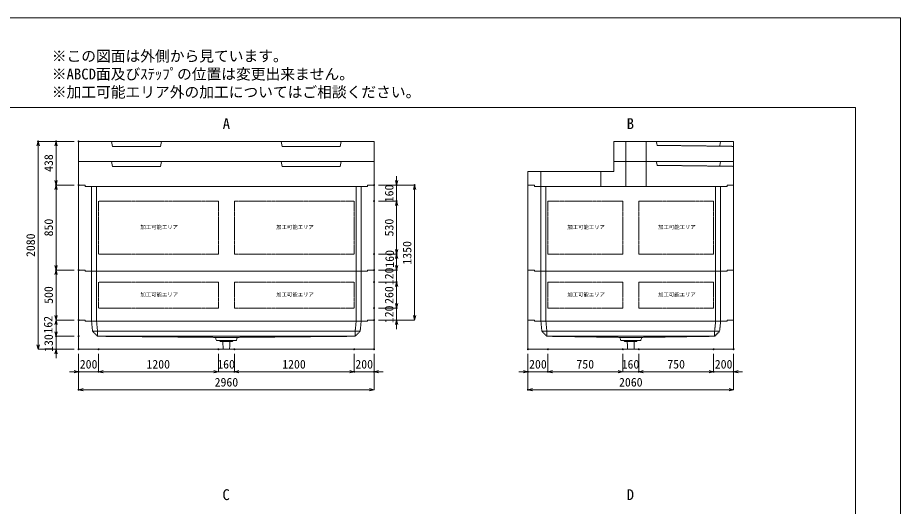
# Model space of a CAD drawing. Units: millimetres, scale not verified. Extents: x -6682 to 6682, y -4725 to 4725.
# Drawn here: x -2158 to 6682, y -164 to 4725 of the extents above; entities that cross this region are included whole.
import ezdxf
from ezdxf.enums import TextEntityAlignment as Align

# ---------------------------------------------------------------- set-up
doc = ezdxf.new("R2010")
doc.units = ezdxf.units.MM
doc.header["$LTSCALE"] = 20
doc.header["$PDMODE"] = 32
doc.header["$PDSIZE"] = 10
doc.linetypes.add('LONG_DASHED1', pattern=[7, 6, -1])
doc.linetypes.add('LONG_DOUBLE_CHAIN', pattern=[21.8, 18, -1, 0.6, -0.6, 0.6, -1])
for name, color, linetype, lineweight in [('0-0_D-TTL', 7, 'Continuous', 9), ('0-1_Defpoints', 7, 'Continuous', 9), ('0-3_D-TTL-TXT', 7, 'Continuous', 9), ('0-4_D-STR-TXT', 7, 'Continuous', 9), ('0-5_D-STR', 7, 'Continuous', 9), ('0-6_D-STR-STR5', 1, 'LONG_DOUBLE_CHAIN', 9), ('0-8_D-STR-DIM', 3, 'Continuous', 9), ('0-9_0', 7, 'Continuous', 9)]:
    doc.layers.add(name, color=color, linetype=linetype, lineweight=lineweight)
doc.styles.add('ＭＳ ゴシック', font='')
doc.styles.get('ＭＳ ゴシック').set_extended_font_data('MS Gothic')

# ---------------------------------------------------------------- blocks, each defined once
blk = doc.blocks.new('A$C4DE05FD1')
at = {"layer": '0-0_D-TTL', "color": 134}
for p, q in [((4000, 76000), (114800, 76000)), ((114800, 76000), (114800, 4000))]:
    blk.add_line(p, q, dxfattribs=at)
at = {"layer": '0-1_Defpoints', "color": 134}
for p, q in [((0, 84000), (118800, 84000)), ((118800, 84000), (118800, 0))]:
    blk.add_line(p, q, dxfattribs=at)
at = {"layer": '0-3_D-TTL-TXT', "style": 'ＭＳ ゴシック'}
for s, p in [('※この図面は外側から見ています。', (43260.9, 79815.7)), ('※ABCD面及びｽﾃｯﾌﾟの位置は変更出来ません。', (43260.9, 78215.7)), ('※加工可能エリア外の加工についてはご相談ください。', (43260.9, 76615.7))]:
    blk.add_text(s, height=962.2, dxfattribs=at).set_placement(p, align=Align.BOTTOM_LEFT)
blk = doc.blocks.new('A$C31CA379A')
at = {"layer": '0-4_D-STR-TXT', "style": 'ＭＳ ゴシック'}
for s, p in [('A', (-325.9, -2190.5)), ('B', (35638.6, -2190.5)), ('C', (-351.4, -35190.5)), ('D', (35638.6, -35190.5))]:
    blk.add_text(s, height=962.2, dxfattribs=at).set_placement(p, align=Align.BOTTOM_LEFT)
blk = doc.blocks.new('A$C4EAF5544')
at = {"layer": '0-5_D-STR'}
for p, q in [((-29600, 240), (-28300, 240)), ((-28300, 0), (-28300, 240)), ((-28300, 0), (28300, 0)), ((29600, 240), (28300, 240)), ((28300, 0), (28300, 240)), ((29600, 240), (29600, -5600))]:
    blk.add_line(p, q, dxfattribs=at)
at = {"layer": '0-5_D-STR', "linetype": 'LONG_DASHED1'}
for p, q in [((-27000, 0), (-26800, -2000)), ((27000, 0), (26800, -2000)), ((-26800, -2000), (26800, -2000)), ((-25800, -3000), (25800, -3000)), ((-2000, -3840), (-2200, -3219.5)), ((-2200, -3219.5), (2200, -3219.5)), ((25800, -3000), (2200, -3219.5)), ((26800, -2000), (25800, -3000)), ((-1199.4, -4020), (-1399.4, -3840)), ((1200.6, -4020), (-1199.4, -4020)), ((-653, -5600), (-698.5, -4020)), ((653, -5600), (698.5, -4020)), ((1200.6, -4020), (1400.6, -3840))]:
    blk.add_line(p, q, dxfattribs=at)
at = {"layer": '0-5_D-STR'}
blk.add_lwpolyline([(-29600, 240), (-29600, -5600), (29600, -5600)], dxfattribs=at)
at = {"layer": '0-5_D-STR', "linetype": 'LONG_DASHED1'}
for points in [[(-26000, 0), (-25800, -2000), (-25800, -3000)], [(26000, 0), (25800, -2000), (25800, -3000)], [(-26800, -2000), (-25800, -3000), (-2200, -3219.5)], [(-2000, -3840), (2000, -3840), (2200, -3219.5)]]:
    blk.add_lwpolyline(points, dxfattribs=at)
blk = doc.blocks.new('_Open30')
at = {"layer": '0-9_0'}
blk.add_line((0, 0), (-20, 0), dxfattribs=at)
blk.add_lwpolyline([(-20, 5.359), (0, 0), (-20, -5.359)], dxfattribs=at)
blk = doc.blocks.new('A$C4B400D59')
at = {"layer": '0-5_D-STR'}
for p, q in [((-20600, 240), (-19300, 240)), ((-19300, 0), (-19300, 240)), ((-19300, 0), (19300, 0)), ((20600, 240), (19300, 240)), ((19300, 0), (19300, 240)), ((20600, 240), (20600, -5600))]:
    blk.add_line(p, q, dxfattribs=at)
at = {"layer": '0-5_D-STR', "linetype": 'LONG_DASHED1'}
for p, q in [((-18000, 0), (-17800, -2000)), ((18000, 0), (17800, -2000)), ((-17800, -2000), (17800, -2000)), ((-16800, -3000), (16800, -3000)), ((-2000, -3840), (-2200, -3219.5)), ((-2200, -3219.5), (2200, -3219.5)), ((16800, -3000), (2200, -3219.5)), ((17800, -2000), (16800, -3000)), ((-1199.4, -4020), (-1399.4, -3840)), ((1200.6, -4020), (-1199.4, -4020)), ((-653, -5600), (-698.5, -4020)), ((653, -5600), (698.5, -4020)), ((1200.6, -4020), (1400.6, -3840))]:
    blk.add_line(p, q, dxfattribs=at)
at = {"layer": '0-5_D-STR'}
blk.add_lwpolyline([(-20600, 240), (-20600, -5600), (20600, -5600)], dxfattribs=at)
at = {"layer": '0-5_D-STR', "linetype": 'LONG_DASHED1'}
for points in [[(-17000, 0), (-16800, -2000), (-16800, -3000)], [(17000, 0), (16800, -2000), (16800, -3000)], [(-17800, -2000), (-16800, -3000), (-2200, -3219.5)], [(-2000, -3840), (2000, -3840), (2200, -3219.5)]]:
    blk.add_lwpolyline(points, dxfattribs=at)
blk = doc.blocks.new('A$C30C4160B')
at = {"layer": '0-5_D-STR'}
for p, q in [((-28300, 0), (-28300, 240)), ((-28300, 0), (28300, 0)), ((28300, 0), (28300, 240)), ((-29600, -16760), (-28300, -16760)), ((-28300, -17000), (-28300, -16760)), ((-28300, -17000), (28300, -17000)), ((29600, -16760), (28300, -16760)), ((28300, -17000), (28300, -16760))]:
    blk.add_line(p, q, dxfattribs=at)
at = {"layer": '0-5_D-STR', "linetype": 'LONG_DASHED1'}
for p, q in [((-27000, -17000), (-27000, 0)), ((-26000, -17000), (-26000, 0)), ((26000, -17000), (26000, 0)), ((27000, -17000), (27000, 0))]:
    blk.add_line(p, q, dxfattribs=at)
at = {"layer": '0-5_D-STR'}
for points in [[(-29600, -16760), (-29600, 240), (-28300, 240)], [(29600, -16760), (29600, 240), (28300, 240)]]:
    blk.add_lwpolyline(points, dxfattribs=at)
at = {"layer": '0-6_D-STR-STR5'}
for p, q in [((-25600, -2960), (-25600, -13560)), ((-1600, -2960), (-25600, -2960)), ((1600, -2960), (25600, -2960)), ((25600, -2960), (25600, -13560))]:
    blk.add_line(p, q, dxfattribs=at)
for points in [[(-1600, -2960), (-1600, -13560), (-25600, -13560)], [(1600, -2960), (1600, -13560), (25600, -13560)]]:
    blk.add_lwpolyline(points, dxfattribs=at)
blk = doc.blocks.new('A$C34C307F5')
at = {"layer": '0-5_D-STR'}
for p, q in [((-28300, 0), (-28300, 240)), ((-28300, 0), (28300, 0)), ((28300, 0), (28300, 240)), ((-29600, -9760), (-28300, -9760)), ((-28300, -10000), (-28300, -9760)), ((-28300, -10000), (28300, -10000)), ((29600, -9760), (28300, -9760)), ((28300, -10000), (28300, -9760))]:
    blk.add_line(p, q, dxfattribs=at)
at = {"layer": '0-5_D-STR', "linetype": 'LONG_DASHED1'}
for p, q in [((-27000, -10000), (-27000, 0)), ((-26000, -10000), (-26000, 0)), ((26000, -10000), (26000, 0)), ((27000, -10000), (27000, 0))]:
    blk.add_line(p, q, dxfattribs=at)
at = {"layer": '0-5_D-STR'}
for points in [[(-29600, -9760), (-29600, 240), (-28300, 240)], [(29600, -9760), (29600, 240), (28300, 240)]]:
    blk.add_lwpolyline(points, dxfattribs=at)
at = {"layer": '0-6_D-STR-STR5'}
for p, q in [((-25600, -2160), (-25600, -7360)), ((-1600, -2160), (-25600, -2160)), ((1600, -2160), (25600, -2160)), ((25600, -2160), (25600, -7360))]:
    blk.add_line(p, q, dxfattribs=at)
for points in [[(-1600, -2160), (-1600, -7360), (-25600, -7360)], [(1600, -2160), (1600, -7360), (25600, -7360)]]:
    blk.add_lwpolyline(points, dxfattribs=at)
blk = doc.blocks.new('A$C4EC6365B')
at = {"layer": '0-5_D-STR'}
for p, q in [((-19300, 0), (-19300, 240)), ((-19300, 0), (19300, 0)), ((19300, 0), (19300, 240)), ((-20600, -9760), (-19300, -9760)), ((-19300, -10000), (-19300, -9760)), ((-19300, -10000), (19300, -10000)), ((20600, -9760), (19300, -9760)), ((19300, -10000), (19300, -9760))]:
    blk.add_line(p, q, dxfattribs=at)
at = {"layer": '0-5_D-STR', "linetype": 'LONG_DASHED1'}
for p, q in [((-18000, -10000), (-18000, 0)), ((-17000, -10000), (-17000, 0)), ((17000, -10000), (17000, 0)), ((18000, -10000), (18000, 0))]:
    blk.add_line(p, q, dxfattribs=at)
at = {"layer": '0-5_D-STR'}
for points in [[(-20600, -9760), (-20600, 240), (-19300, 240)], [(20600, -9760), (20600, 240), (19300, 240)]]:
    blk.add_lwpolyline(points, dxfattribs=at)
at = {"layer": '0-6_D-STR-STR5'}
for p, q in [((-16600, -2160), (-16600, -7360)), ((-1600, -2160), (-16600, -2160)), ((-1600, -2160), (-1600, -7360)), ((1600, -2160), (16600, -2160)), ((16600, -2160), (16600, -7360)), ((-1600, -7360), (-16600, -7360))]:
    blk.add_line(p, q, dxfattribs=at)
blk.add_lwpolyline([(1600, -2160), (1600, -7360), (16600, -7360)], dxfattribs=at)
blk = doc.blocks.new('A$C588E43C9')
at = {"layer": '0-5_D-STR'}
for p, q in [((-19300, 0), (-19300, 240)), ((-19300, 0), (19300, 0)), ((19300, 0), (19300, 240)), ((-20600, -16760), (-19300, -16760)), ((-19300, -17000), (-19300, -16760)), ((-19300, -17000), (19300, -17000)), ((20600, -16760), (19300, -16760)), ((19300, -17000), (19300, -16760))]:
    blk.add_line(p, q, dxfattribs=at)
at = {"layer": '0-5_D-STR', "linetype": 'LONG_DASHED1'}
for p, q in [((-18000, -17000), (-18000, 0)), ((-17000, -17000), (-17000, 0)), ((17000, -17000), (17000, 0)), ((18000, -17000), (18000, 0))]:
    blk.add_line(p, q, dxfattribs=at)
at = {"layer": '0-5_D-STR'}
for points in [[(-20600, -16760), (-20600, 240), (-19300, 240)], [(20600, -16760), (20600, 240), (19300, 240)]]:
    blk.add_lwpolyline(points, dxfattribs=at)
at = {"layer": '0-6_D-STR-STR5'}
for p, q in [((-16600, -2960), (-16600, -13560)), ((-1600, -2960), (-16600, -2960)), ((-1600, -2960), (-1600, -13560)), ((1600, -2960), (16600, -2960)), ((16600, -2960), (16600, -13560)), ((-1600, -13560), (-16600, -13560))]:
    blk.add_line(p, q, dxfattribs=at)
blk.add_lwpolyline([(1600, -2960), (1600, -13560), (16600, -13560)], dxfattribs=at)
blk = doc.blocks.new('A$C29A95B20')
at = {"layer": '0-5_D-STR'}
for p, q in [((29600, 9000), (-29600, 9000)), ((-29600, 5000), (-29600, 9000)), ((-23000, 9000), (-22800, 8000)), ((-13000, 9000), (-13200, 8000)), ((11000, 9000), (11200, 8000)), ((29600, 9000), (29600, 5000)), ((-13200, 8000), (-22800, 8000)), ((29600, 5000), (-29600, 5000)), ((-29600, 240), (-29600, 5000)), ((-23000, 5000), (-22800, 4000)), ((-13200, 4000), (-22800, 4000)), ((-13000, 5000), (-13200, 4000)), ((11000, 5000), (11200, 4000)), ((29600, 5000), (29600, 240)), ((-29600, 240), (-28300, 240)), ((-28300, 0), (-28300, 240)), ((28300, 0), (-28300, 0)), ((29600, 240), (28300, 240)), ((28300, 0), (28300, 240))]:
    blk.add_line(p, q, dxfattribs=at)
for points in [[(23000, 9000), (22800, 8000), (11200, 8000)], [(23000, 5000), (22800, 4000), (11200, 4000)]]:
    blk.add_lwpolyline(points, dxfattribs=at)
blk = doc.blocks.new('A$C6D150996')
at = {"layer": '0-5_D-STR'}
for p, q in [((-9000, -3400), (-9000, 20600)), ((-5000, 20600), (-9000, 20600)), ((-5000, -3400), (-5000, 20600)), ((-240, 20600), (-5000, 20600)), ((-240, 20600), (-240, 19300)), ((0, 19300), (-240, 19300)), ((0, -19300), (0, 19300)), ((-9000, -3400), (-5000, -3400)), ((-5000, -3400), (-3000, -3400)), ((-3000, -20600), (-3000, -3400)), ((-240, -20600), (-240, -19300)), ((0, -19300), (-240, -19300)), ((-3000, -20600), (-240, -20600))]:
    blk.add_line(p, q, dxfattribs=at)
at = {"layer": '0-5_D-STR', "linetype": 'LONG_DASHED1'}
for p, q in [((-8200, 5300), (-8000, 20600)), ((-4200, 5300), (-4000, 20600)), ((-8036.1, 17800.5), (-9000, 18000)), ((-4036.1, 17800.5), (-5000, 18000)), ((-8200, 5300), (-9000, 5100)), ((-4200, 5300), (-5000, 5100)), ((-5000, 3100), (-9000, 3100)), ((0, 3100), (-5000, 3100)), ((-5000, -1000), (-9000, -1000)), ((0, -1000), (-5000, -1000)), ((-3000, -6000), (0, -6000)), ((-3000, -18000), (0, -18000))]:
    blk.add_line(p, q, dxfattribs=at)

msp = doc.modelspace()

# ---------------------------------------------------------------- linework, layer by layer
at = {"layer": '0-1_Defpoints'}
for p in [(-1952.5, 3487.5), (-1772.5, 3487.5), (-1547.5, 3487.5), (-1547.5, 3487.5), (-1772.5, 3049.5), (-1547.5, 3049.5), (1412.5, 3049.5), (1412.5, 3049.5), (1637.5, 3049.5), (1817.5, 3049.5), (1412.5, 2889.5), (1637.5, 2889.5), (1412.5, 2359.5), (1412.5, 2359.5), (1637.5, 2359.5), (-1772.5, 2199.5), (-1547.5, 2199.5), (-1547.5, 2199.5), (1412.5, 2199.5), (1637.5, 2199.5), (1412.5, 2079.5), (1637.5, 2079.5), (1412.5, 1819.5), (1637.5, 1819.5), (-1547.5, 1699.5), (-1547.5, 1699.5), (1412.5, 1699.5), (1412.5, 1699.5), (-1772.5, 1537.5), (-1547.5, 1537.5), (-1547.5, 1407.5), (-1547.5, 1407.5), (-1347.5, 1407.5), (-147.5, 1407.5), (12.5, 1407.5), (1212.5, 1407.5), (1412.5, 1407.5), (1412.5, 1407.5), (2952.5, 1407.5), (3152.5, 1407.5), (3902.5, 1407.5), (4062.5, 1407.5), (4062.5, 1407.5), (4812.5, 1407.5), (5012.5, 1407.5), (-1547.5, 1182.5), (-1347.5, 1182.5), (12.5, 1182.5), (1212.5, 1182.5), (1412.5, 1182.5), (2952.5, 1182.5), (3152.5, 1182.5), (4062.5, 1182.5), (4812.5, 1182.5), (5012.5, 1182.5), (-1547.5, 1002.5), (2952.5, 1002.5)]:
    msp.add_point(p, dxfattribs=at)
at = {"layer": '0-8_D-STR-DIM'}
for p, q in [((-1592.5, 3487.5), (-1952.5, 3487.5)), ((-1592.5, 3487.5), (-1772.5, 3487.5)), ((-1952.5, 1452.5), (-1952.5, 3442.5)), ((-1772.5, 3094.5), (-1772.5, 3442.5)), ((1637.5, 3094.5), (1637.5, 3139.5)), ((-1592.5, 3049.5), (-1772.5, 3049.5)), ((-1592.5, 3049.5), (-1772.5, 3049.5)), ((1457.5, 3049.5), (1637.5, 3049.5)), ((1457.5, 3049.5), (1817.5, 3049.5)), ((1637.5, 2889.5), (1637.5, 3049.5)), ((-1772.5, 2244.5), (-1772.5, 3004.5)), ((1817.5, 1744.5), (1817.5, 3004.5)), ((1457.5, 2889.5), (1637.5, 2889.5)), ((1457.5, 2889.5), (1637.5, 2889.5)), ((1637.5, 2844.5), (1637.5, 2799.5)), ((1637.5, 2404.5), (1637.5, 2844.5)), ((1457.5, 2359.5), (1637.5, 2359.5)), ((1457.5, 2359.5), (1637.5, 2359.5)), ((1637.5, 2244.5), (1637.5, 2314.5)), ((1637.5, 2244.5), (1637.5, 2289.5)), ((-1592.5, 2199.5), (-1772.5, 2199.5)), ((-1592.5, 2199.5), (-1772.5, 2199.5)), ((-1772.5, 1744.5), (-1772.5, 2154.5)), ((1457.5, 2199.5), (1637.5, 2199.5)), ((1457.5, 2199.5), (1637.5, 2199.5)), ((1637.5, 2079.5), (1637.5, 2199.5)), ((1457.5, 2079.5), (1637.5, 2079.5)), ((1457.5, 2079.5), (1637.5, 2079.5)), ((1637.5, 2034.5), (1637.5, 1989.5)), ((1637.5, 1864.5), (1637.5, 2034.5)), ((1637.5, 1864.5), (1637.5, 1909.5)), ((1457.5, 1819.5), (1637.5, 1819.5)), ((1457.5, 1819.5), (1637.5, 1819.5)), ((1637.5, 1699.5), (1637.5, 1819.5)), ((-1592.5, 1699.5), (-1772.5, 1699.5)), ((-1592.5, 1699.5), (-1772.5, 1699.5)), ((1457.5, 1699.5), (1817.5, 1699.5)), ((1457.5, 1699.5), (1637.5, 1699.5)), ((-1772.5, 1654.5), (-1772.5, 1582.5)), ((-1772.5, 1582.5), (-1772.5, 1627.5)), ((1637.5, 1654.5), (1637.5, 1609.5)), ((-1592.5, 1537.5), (-1772.5, 1537.5)), ((-1772.5, 1407.5), (-1772.5, 1537.5)), ((-1592.5, 1537.5), (-1772.5, 1537.5)), ((-1592.5, 1407.5), (-1952.5, 1407.5)), ((-1592.5, 1407.5), (-1772.5, 1407.5)), ((-1772.5, 1362.5), (-1772.5, 1317.5)), ((-1547.5, 1362.5), (-1547.5, 1002.5)), ((-1547.5, 1362.5), (-1547.5, 1182.5)), ((-1347.5, 1362.5), (-1347.5, 1182.5)), ((-1347.5, 1362.5), (-1347.5, 1182.5)), ((-147.5, 1362.5), (-147.5, 1182.5)), ((-147.5, 1362.5), (-147.5, 1182.5)), ((12.5, 1362.5), (12.5, 1182.5)), ((12.5, 1362.5), (12.5, 1182.5)), ((1212.5, 1362.5), (1212.5, 1182.5)), ((1212.5, 1362.5), (1212.5, 1182.5)), ((1412.5, 1362.5), (1412.5, 1002.5)), ((1412.5, 1362.5), (1412.5, 1182.5)), ((2952.5, 1362.5), (2952.5, 1002.5)), ((2952.5, 1362.5), (2952.5, 1182.5)), ((3152.5, 1362.5), (3152.5, 1182.5)), ((3152.5, 1362.5), (3152.5, 1182.5)), ((3902.5, 1362.5), (3902.5, 1182.5)), ((3902.5, 1362.5), (3902.5, 1182.5)), ((4062.5, 1362.5), (4062.5, 1182.5)), ((4062.5, 1362.5), (4062.5, 1182.5)), ((4812.5, 1362.5), (4812.5, 1182.5)), ((4812.5, 1362.5), (4812.5, 1182.5)), ((5012.5, 1362.5), (5012.5, 1002.5)), ((5012.5, 1362.5), (5012.5, 1182.5)), ((-1592.5, 1182.5), (-1637.5, 1182.5)), ((-1347.5, 1182.5), (-1547.5, 1182.5)), ((-192.5, 1182.5), (-1302.5, 1182.5)), ((-1302.5, 1182.5), (-1257.5, 1182.5)), ((-192.5, 1182.5), (-237.5, 1182.5)), ((-147.5, 1182.5), (12.5, 1182.5)), ((57.5, 1182.5), (102.5, 1182.5)), ((57.5, 1182.5), (1167.5, 1182.5)), ((1167.5, 1182.5), (1122.5, 1182.5)), ((1212.5, 1182.5), (1412.5, 1182.5)), ((1457.5, 1182.5), (1502.5, 1182.5)), ((2907.5, 1182.5), (2862.5, 1182.5)), ((3152.5, 1182.5), (2952.5, 1182.5)), ((3857.5, 1182.5), (3197.5, 1182.5)), ((3197.5, 1182.5), (3242.5, 1182.5)), ((3857.5, 1182.5), (3812.5, 1182.5)), ((3902.5, 1182.5), (4062.5, 1182.5)), ((4107.5, 1182.5), (4152.5, 1182.5)), ((4107.5, 1182.5), (4767.5, 1182.5)), ((4767.5, 1182.5), (4722.5, 1182.5)), ((4812.5, 1182.5), (5012.5, 1182.5)), ((5057.5, 1182.5), (5102.5, 1182.5)), ((1367.5, 1002.5), (-1502.5, 1002.5)), ((4967.5, 1002.5), (2997.5, 1002.5))]:
    msp.add_line(p, q, dxfattribs=at)

# ---------------------------------------------------------------- block references
at = {"layer": '0-0_D-TTL', "xscale": 0.1125, "yscale": 0.1125}
msp.add_blockref('A$C4DE05FD1', (-6682.5, -4725), dxfattribs=at)
at = {"layer": '0-4_D-STR-TXT', "xscale": 0.1125, "yscale": 0.1125}
msp.add_blockref('A$C31CA379A', (-67.5, 3825), dxfattribs=at)
at = {"layer": '0-5_D-STR', "xscale": 0.05, "yscale": 0.05}
for name, p in [('A$C29A95B20', (-67.5, 3037.5)), ('A$C30C4160B', (-67.5, 3037.5)), ('A$C588E43C9', (3982.5, 3037.5)), ('A$C34C307F5', (-67.5, 2187.5)), ('A$C4EC6365B', (3982.5, 2187.5)), ('A$C4EAF5544', (-67.5, 1687.5)), ('A$C4B400D59', (3982.5, 1687.5))]:
    msp.add_blockref(name, p, dxfattribs=at)
at = {"layer": '0-5_D-STR', "xscale": 0.05, "yscale": 0.05, "rotation": 270}
msp.add_blockref('A$C6D150996', (3982.5, 3037.5), dxfattribs=at)
at = {"layer": '0-8_D-STR-DIM', "xscale": 2.25, "yscale": 2.25}
for p, rotation in [((-1952.5, 3487.5), 90), ((-1772.5, 3487.5), 90), ((-1772.5, 3049.5), 270), ((1637.5, 3049.5), 270), ((-1772.5, 3049.5), 90), ((1817.5, 3049.5), 90), ((1637.5, 2889.5), 90), ((1637.5, 2889.5), 90), ((1637.5, 2359.5), 270), ((1637.5, 2359.5), 90), ((-1772.5, 2199.5), 270), ((1637.5, 2199.5), 270), ((1637.5, 2199.5), 270), ((-1772.5, 2199.5), 90), ((1637.5, 2079.5), 90), ((1637.5, 2079.5), 90), ((1637.5, 1819.5), 270), ((1637.5, 1819.5), 270), ((-1772.5, 1699.5), 270), ((-1772.5, 1699.5), 90), ((1637.5, 1699.5), 90), ((1817.5, 1699.5), 270), ((-1772.5, 1537.5), 270), ((-1772.5, 1537.5), 270), ((-1952.5, 1407.5), 270), ((-1772.5, 1407.5), 90), ((-1347.5, 1182.5), 180), ((-1347.5, 1182.5), 180), ((12.5, 1182.5), 180), ((12.5, 1182.5), 180), ((1412.5, 1182.5), 180), ((3152.5, 1182.5), 180), ((3152.5, 1182.5), 180), ((4062.5, 1182.5), 180), ((4062.5, 1182.5), 180), ((5012.5, 1182.5), 180), ((-1547.5, 1002.5), 180), ((2952.5, 1002.5), 180)]:
    msp.add_blockref('_Open30', p, dxfattribs=dict(at, rotation=rotation))
for p in [(-1547.5, 1182.5), (-147.5, 1182.5), (-147.5, 1182.5), (1212.5, 1182.5), (1212.5, 1182.5), (2952.5, 1182.5), (3902.5, 1182.5), (3902.5, 1182.5), (4812.5, 1182.5), (4812.5, 1182.5), (1412.5, 1002.5), (5012.5, 1002.5)]:
    msp.add_blockref('_Open30', p, dxfattribs=at)

# ---------------------------------------------------------------- texts
at = {"layer": '0-6_D-STR-STR5', "style": 'ＭＳ ゴシック'}
for p in [(-927.98, 2599.29), (432.02, 2599.29), (3347.02, 2599.31), (4257.02, 2599.31), (-927.98, 1924.29), (432.02, 1924.29), (3347.02, 1924.31), (4257.02, 1924.31)]:
    msp.add_text('加工可能エリア', height=38.42, dxfattribs=at).set_placement(p, align=Align.BOTTOM_LEFT)
at = {"layer": '0-8_D-STR-DIM', "style": 'ＭＳ ゴシック'}
for s, p in [('438', (-1778.35, 3181.88)), ('160', (1631.65, 2878.33)), ('850', (-1778.35, 2536.53)), ('530', (1631.65, 2536.53)), ('2080', (-1958.35, 2330.05)), ('1350', (1811.65, 2254.08)), ('160', (1636.65, 2223.33)), ('120', (1631.65, 2048.33)), ('500', (-1778.35, 1861.53)), ('260', (1631.65, 1861.3)), ('120', (1631.65, 1668.33)), ('162', (-1783.35, 1564.28)), ('130', (-1778.35, 1381.33))]:
    msp.add_text(s, height=86.66, rotation=90, dxfattribs=at).set_placement(p, align=Align.BOTTOM_LEFT)
for s, p in [('200', (-1535.7, 1188.35)), ('1200', (-867.92, 1188.35)), ('160', (-158.67, 1188.35)), ('1200', (492.08, 1188.35)), ('200', (1224.3, 1188.35)), ('200', (2964.3, 1188.35)), ('750', (3438.4, 1188.35)), ('160', (3891.33, 1188.35)), ('750', (4348.4, 1188.35)), ('200', (4824.3, 1188.35)), ('2960', (-184.95, 1008.35)), ('2060', (3865.05, 1008.35))]:
    msp.add_text(s, height=86.66, dxfattribs=at).set_placement(p, align=Align.BOTTOM_LEFT)

doc.saveas('drawing.dxf')
